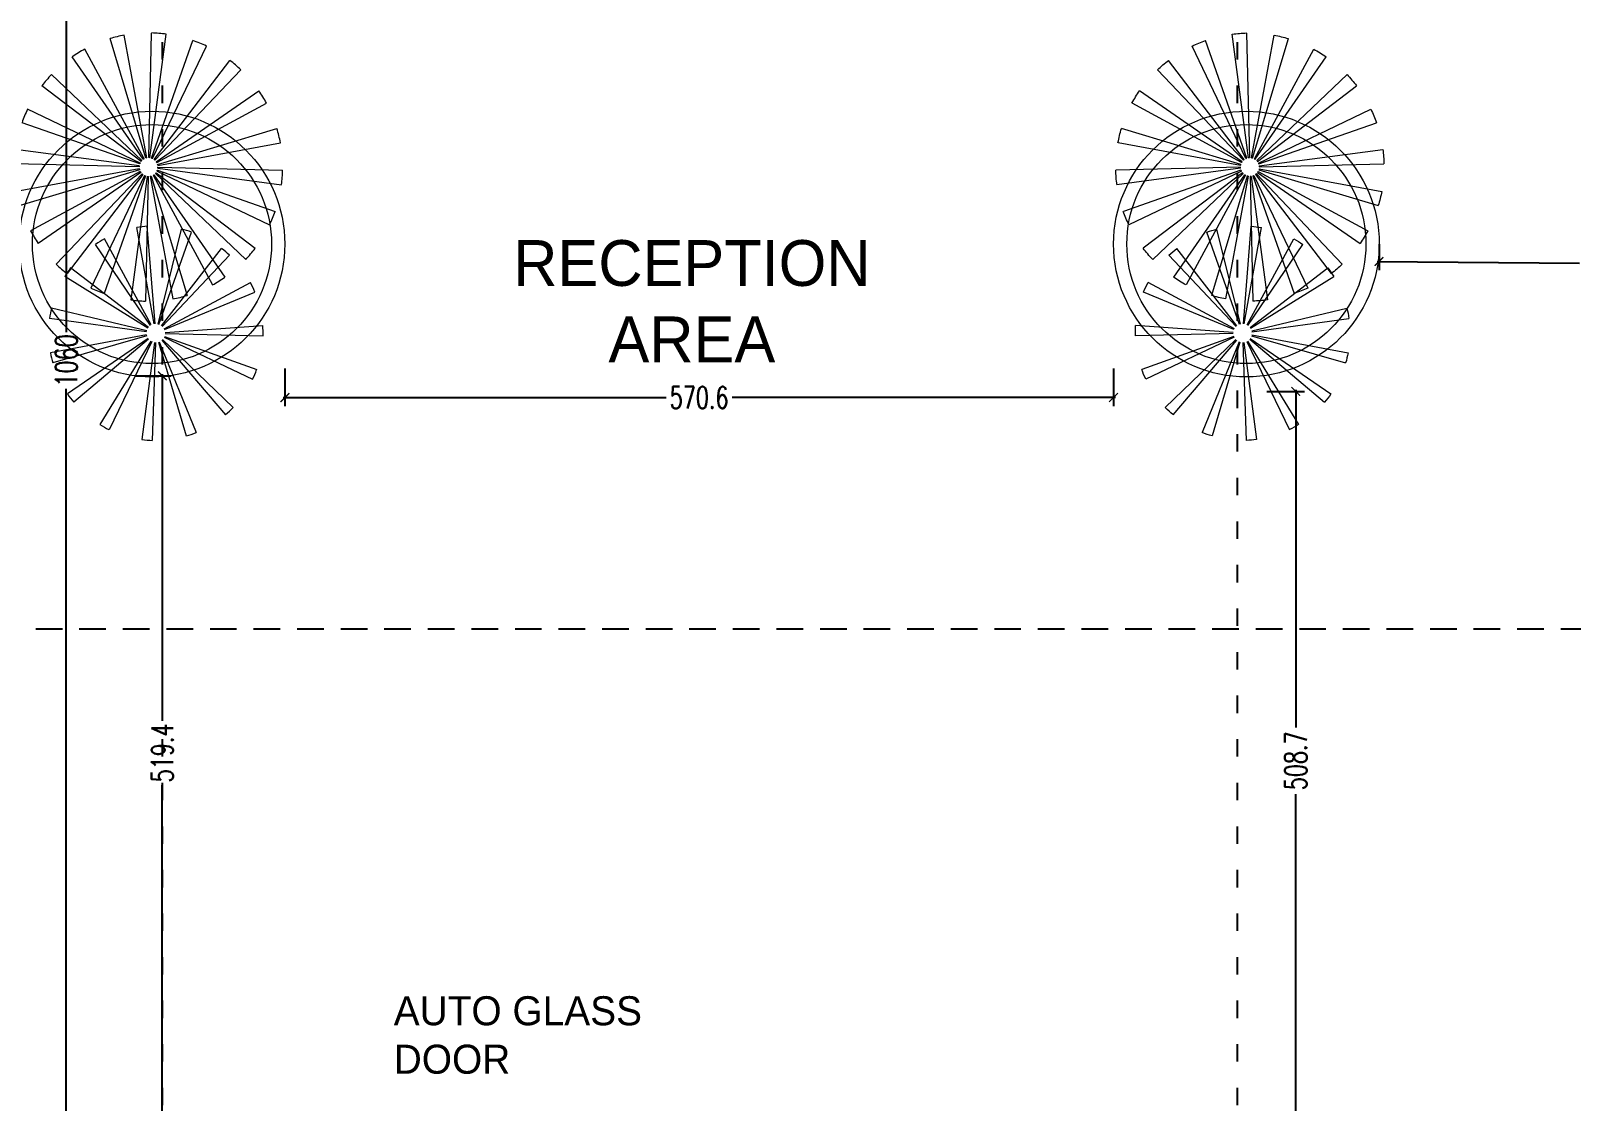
# Model space of a CAD drawing. Header units: centimetres. Extents: x -3207095 to 15275363, y -32656 to 4798027.
# Drawn here: x 683321 to 684382, y 4436887 to 4437624 of the extents above; entities that cross this region are included whole.
import ezdxf

# ---------------------------------------------------------------- set-up
doc = ezdxf.new("R2010")
doc.units = ezdxf.units.CM
doc.linetypes.add('ACAD_ISO03W100', pattern=[30, 12, -18])
doc.linetypes.add('DUZ', pattern=[500, 500])
doc.layers.get('0').update_dxf_attribs({"color": 1, "linetype": 'DUZ'})
doc.layers.add('DIM', color=1, linetype='DUZ')
doc.layers.add('Fix & Furniture', color=144, linetype='Continuous', lineweight=13)
doc.layers.add('Text & Arrow', color=11, linetype='Continuous', lineweight=13)
doc.styles.add('DIM', font='ROMANSTW.SHX', dxfattribs={"width": 0.7})
doc.dimstyles.new('1_100', dxfattribs={"dimtxt": 15, "dimasz": 6, "dimexe": 6, "dimexo": 0, "dimgap": 2, "dimtad": 0, "dimdec": 1, "dimzin": 11, "dimdsep": 46, "dimtxsty": 'DIM', "dimblk": 'ARCHTICK', "dimcen": 3, "dimdle": 1.25, "dimclrt": 2, "dimadec": 0, "dimazin": 0, "dimtfac": 1.25, "dimtdec": 1, "dimtix": 1, "dimtofl": 0, "dimtmove": 1, "dimatfit": 3, "dimldrblk": 'ARCHTICK', "dimfxl": 20, "dimfxlon": 1, "dimtolj": 1, "dimtzin": 0, "dimarcsym": 0})

# ---------------------------------------------------------------- blocks, each defined once
blk = doc.blocks.new('_ArchTick')
at = {"color": 0, "linetype": 'ByBlock', "const_width": 0.15}
blk.add_lwpolyline([(-0.5, -0.5), (0.5, 0.5)], dxfattribs=at)
blk = doc.blocks.new('*D5564')
at = {"layer": 'Defpoints', "color": 0, "linetype": 'Continuous', "lineweight": 5, "transparency": 16777216}
for p in [(683365.7, 4437926.9), (683345.7, 4436866.9), (683365.7, 4436866.9)]:
    blk.add_point(p, dxfattribs=at)
at = {"layer": 'DIM', "color": 0, "linetype": 'Continuous', "lineweight": -2, "transparency": 16777216}
for p, q in [((683365.7, 4437926.9), (683339.7, 4437926.9)), ((683345.7, 4437928.2), (683345.7, 4437416.4)), ((683345.7, 4436865.7), (683345.7, 4437377.4)), ((683365.7, 4436866.9), (683339.7, 4436866.9))]:
    blk.add_line(p, q, dxfattribs=at)
at = {"layer": 'DIM', "color": 0, "linetype": 'Continuous', "lineweight": -2, "transparency": 16777216, "xscale": 6, "yscale": 6, "zscale": 6}
for p, rotation in [((683345.7, 4437926.9), 90), ((683345.7, 4436866.9), 270)]:
    blk.add_blockref('_ArchTick', p, dxfattribs=dict(at, rotation=rotation))
at = {"layer": 'DIM', "color": 2, "linetype": 'Continuous', "lineweight": 5, "transparency": 16777216, "insert": (683345.7, 4437396.9), "char_height": 15, "attachment_point": 5, "rotation": 90, "style": 'DIM'}
blk.add_mtext('\\A1;1060', dxfattribs=at)
blk = doc.blocks.new('*D5711')
at = {"layer": 'Defpoints', "color": 0, "linetype": 'Continuous', "lineweight": 5, "transparency": 16777216}
for p in [(0, 4437573.7), (-26.4, 4437528.7), (690996.9, 4437528.7)]:
    blk.add_point(p, dxfattribs=at)
at = {"layer": 'DIM', "color": 0, "linetype": 'Continuous', "lineweight": -2, "transparency": 16777216}
for p, q in [((-6.4, 4437573.7), (-32.4, 4437573.7)), ((-26.4, 4437575), (-26.4, 4437561.7)), ((-26.4, 4437527.5), (-26.4, 4437540.7)), ((-6.4, 4437528.7), (-32.4, 4437528.7))]:
    blk.add_line(p, q, dxfattribs=at)
at = {"layer": 'DIM', "color": 0, "linetype": 'Continuous', "lineweight": -2, "transparency": 16777216, "xscale": 6, "yscale": 6, "zscale": 6}
for p, rotation in [((-26.4, 4437573.7), 90), ((-26.4, 4437528.7), 270)]:
    blk.add_blockref('_ArchTick', p, dxfattribs=dict(at, rotation=rotation))
at = {"layer": 'DIM', "color": 2, "linetype": 'Continuous', "lineweight": 5, "transparency": 16777216, "insert": (-26.4, 4437551.2), "char_height": 15, "attachment_point": 5, "rotation": 90, "style": 'DIM'}
blk.add_mtext('\\A1;45', dxfattribs=at)
blk = doc.blocks.new('safgsdghsdh')
at = {"layer": 'Fix & Furniture'}
for p, q in [((28544.84, -966.17), (28536.48, -945.63)), ((28545.03, -966.1), (28538.72, -944.85)), ((28545.71, -966.02), (28546.43, -943.85)), ((28545.91, -966.03), (28548.79, -944.04)), ((28546.56, -966.23), (28556.24, -946.27)), ((28546.74, -966.33), (28558.32, -947.41)), ((28544.11, -966.67), (28528.12, -951.3)), ((28544.26, -966.53), (28529.84, -949.67)), ((28547.26, -966.77), (28564.22, -952.48)), ((28547.38, -966.94), (28565.65, -954.36)), ((28543.72, -967.23), (28523.7, -957.7)), ((28543.64, -967.42), (28522.78, -959.88)), ((28547.68, -967.55), (28568.98, -961.39)), ((28547.72, -967.75), (28569.53, -963.69)), ((28543.52, -968.08), (28521.34, -967.52)), ((28543.52, -968.29), (28521.4, -969.89)), ((28543.68, -968.95), (28523.19, -977.46)), ((28543.77, -969.14), (28524.21, -979.59)), ((28544.18, -969.68), (28528.93, -985.78)), ((28544.33, -969.81), (28530.72, -987.32)), ((28544.93, -970.14), (28537.55, -991.05)), ((28545.13, -970.2), (28539.81, -991.73)), ((28546.65, -970), (28557.25, -989.48)), ((28546.83, -969.9), (28559.27, -988.25)), ((28547.32, -969.43), (28564.93, -982.91)), ((28547.44, -969.26), (28566.27, -980.97)), ((28547.7, -968.63), (28569.27, -973.79)), ((28547.74, -968.43), (28569.71, -971.47)), ((28545.81, -970.25), (28547.56, -992.36)), ((28546.01, -970.23), (28549.91, -992.06)), ((28546.67, -1003.74), (28538.56, -976.68)), ((28546.9, -1003.68), (28541.78, -975.9)), ((28547.33, -1003.65), (28547.98, -975.41)), ((28547.56, -1003.66), (28551.28, -975.66)), ((28547.99, -1003.77), (28557.33, -977.11)), ((28546.27, -1003.9), (28532.82, -979.07)), ((28548.2, -1003.85), (28560.39, -978.37)), ((28546.07, -1004.02), (28530, -980.8)), ((28548.57, -1004.08), (28565.69, -981.62)), ((28548.75, -1004.23), (28568.21, -983.76)), ((28545.59, -1004.49), (28523.12, -987.37)), ((28545.74, -1004.31), (28525.27, -984.85)), ((28549.04, -1004.56), (28572.26, -988.49)), ((28545.36, -1004.86), (28519.88, -992.67)), ((28549.16, -1004.76), (28573.99, -991.31)), ((28545.27, -1005.07), (28518.62, -995.73)), ((28549.32, -1005.16), (28576.38, -997.05)), ((28549.38, -1005.39), (28577.16, -1000.27)), ((28545.15, -1005.73), (28516.92, -1005.08)), ((28545.17, -1005.5), (28517.17, -1001.78)), ((28545.19, -1006.16), (28517.41, -1011.28)), ((28545.24, -1006.39), (28518.19, -1014.5)), ((28545.41, -1006.79), (28520.58, -1020.24)), ((28545.53, -1006.99), (28522.31, -1023.06)), ((28545.82, -1007.32), (28526.35, -1027.79)), ((28545.99, -1007.47), (28528.87, -1029.94)), ((28546.36, -1007.7), (28534.18, -1033.18)), ((28546.58, -1007.79), (28537.24, -1034.44)), ((28547, -1007.89), (28543.29, -1035.89)), ((28547.24, -1007.91), (28546.59, -1036.14)), ((28547.67, -1007.87), (28552.79, -1035.65)), ((28547.9, -1007.82), (28556.01, -1034.87)), ((28548.3, -1007.65), (28561.75, -1032.48)), ((28548.5, -1007.53), (28564.57, -1030.75)), ((28548.83, -1007.24), (28569.3, -1026.71)), ((28548.98, -1007.07), (28571.44, -1024.19)), ((28549.21, -1006.69), (28574.69, -1018.88)), ((28549.29, -1006.48), (28575.95, -1015.82)), ((28549.4, -1006.06), (28577.4, -1009.77)), ((28549.41, -1005.82), (28577.65, -1006.47))]:
    blk.add_line(p, q, dxfattribs=at)
for centre, radius, start, end in [((28545.64, -968.14), 24.3, 106.5503, 112.128), ((28545.64, -968.14), 24.3, 82.5503, 88.128), ((28545.64, -968.14), 24.3, 58.5503, 64.128), ((28545.64, -968.14), 24.3, 130.5503, 136.128), ((28545.64, -968.14), 24.3, 34.5503, 40.128), ((28545.64, -968.14), 24.3, 154.5503, 160.128), ((28545.64, -968.14), 24.3, 10.5503, 16.128), ((28545.64, -968.14), 24.3, 178.5503, 184.128), ((28545.64, -968.14), 24.3, 346.5503, 352.128), ((28547.28, -1005.78), 30.38, 100.4447, 106.6914), ((28547.28, -1005.78), 30.38, 82.4447, 88.6914), ((28547.28, -1005.78), 30.38, 64.4447, 70.6914), ((28545.64, -968.14), 24.3, 202.5503, 208.128), ((28547.28, -1005.78), 30.38, 118.4447, 124.6914), ((28545.64, -968.14), 24.3, 322.5503, 328.128), ((28547.28, -1005.78), 30.38, 46.4447, 52.6914), ((28547.28, -1005.78), 30.38, 136.4447, 142.6914), ((28545.64, -968.14), 24.3, 226.5503, 232.128), ((28545.64, -968.14), 24.3, 250.5503, 256.128), ((28545.64, -968.14), 24.3, 298.5503, 304.128), ((28547.28, -1005.78), 30.38, 28.4447, 34.6914), ((28547.28, -1005.78), 30.38, 154.4447, 160.6914), ((28545.64, -968.14), 24.3, 274.5503, 280.128), ((28547.28, -1005.78), 30.38, 10.4447, 16.6914), ((28547.28, -1005.78), 30.38, 172.4447, 178.6914), ((28547.28, -1005.78), 2.13, 154.4447, 160.6914), ((28547.28, -1005.78), 2.13, 136.4447, 142.6914), ((28547.28, -1005.78), 2.13, 118.4447, 124.6914), ((28547.28, -1005.78), 2.13, 100.4447, 106.6914), ((28547.28, -1005.78), 2.13, 82.4447, 88.6914), ((28547.28, -1005.78), 2.13, 64.4447, 70.6914), ((28547.28, -1005.78), 2.13, 46.4447, 52.6914), ((28547.28, -1005.78), 2.13, 28.4447, 34.6914), ((28547.28, -1005.78), 2.13, 172.4447, 178.6914), ((28547.28, -1005.78), 2.13, 190.4447, 196.6914), ((28547.28, -1005.78), 2.13, 208.4447, 214.6914), ((28547.28, -1005.78), 2.13, 226.4447, 232.6914), ((28547.28, -1005.78), 2.13, 244.4447, 250.6914), ((28547.28, -1005.78), 2.13, 262.4447, 268.6914), ((28547.28, -1005.78), 2.13, 280.4447, 286.6914), ((28547.28, -1005.78), 2.13, 298.4447, 304.6914), ((28547.28, -1005.78), 2.13, 316.4447, 322.6914), ((28547.28, -1005.78), 2.13, 334.4447, 340.6914), ((28547.28, -1005.78), 2.13, 10.4447, 16.6914), ((28547.28, -1005.78), 2.13, 352.4447, 358.6914), ((28547.28, -1005.78), 30.38, 352.4447, 358.6914), ((28547.28, -1005.78), 30.38, 190.4447, 196.6914), ((28547.28, -1005.78), 30.38, 334.4447, 340.6914), ((28547.28, -1005.78), 30.38, 208.4447, 214.6914), ((28547.28, -1005.78), 30.38, 316.4447, 322.6914), ((28547.28, -1005.78), 30.38, 226.4447, 232.6914), ((28547.28, -1005.78), 30.38, 298.4447, 304.6914), ((28547.28, -1005.78), 30.38, 244.4447, 250.6914), ((28547.28, -1005.78), 30.38, 262.4447, 268.6914), ((28547.28, -1005.78), 30.38, 280.4447, 286.6914)]:
    blk.add_arc(centre, radius, start, end, dxfattribs=at)
blk = doc.blocks.new('*D5916')
at = {"layer": 'Defpoints', "color": 0, "linetype": 'Continuous', "lineweight": 5, "transparency": 16777216}
for p in [(683496.2, 4437477.1), (684066.7, 4437477.1), (684066.7, 4437371.4)]:
    blk.add_point(p, dxfattribs=at)
at = {"layer": 'DIM', "color": 0, "linetype": 'Continuous', "lineweight": -2, "transparency": 16777216}
for p, q in [((683496.2, 4437391.4), (683496.2, 4437365.4)), ((684066.7, 4437391.4), (684066.7, 4437365.4)), ((683494.9, 4437371.4), (683758.7, 4437371.4)), ((684068, 4437371.4), (683804.2, 4437371.4))]:
    blk.add_line(p, q, dxfattribs=at)
at = {"layer": 'DIM', "color": 0, "linetype": 'Continuous', "lineweight": -2, "transparency": 16777216, "xscale": 6, "yscale": 6, "zscale": 6, "rotation": 180}
blk.add_blockref('_ArchTick', (683496.2, 4437371.4), dxfattribs=at)
at = {"layer": 'DIM', "color": 0, "linetype": 'Continuous', "lineweight": -2, "transparency": 16777216, "xscale": 6, "yscale": 6, "zscale": 6}
blk.add_blockref('_ArchTick', (684066.7, 4437371.4), dxfattribs=at)
at = {"layer": 'DIM', "color": 2, "linetype": 'Continuous', "lineweight": 5, "transparency": 16777216, "insert": (683781.4, 4437371.4), "char_height": 15, "attachment_point": 5, "style": 'DIM'}
blk.add_mtext('\\A1;570.6', dxfattribs=at)
blk = doc.blocks.new('*D5918')
at = {"layer": 'Defpoints', "color": 0, "linetype": 'Continuous', "lineweight": 5, "transparency": 16777216}
for p in [(684249.6, 4437477.1), (684569.3, 4437474.2), (684569.2, 4437462.3)]:
    blk.add_point(p, dxfattribs=at)
at = {"layer": 'DIM', "color": 0, "linetype": 'Continuous', "lineweight": -2, "transparency": 16777216}
for p, q in [((684249.6, 4437477.1), (684249.5, 4437459.1)), ((684569.3, 4437474.2), (684569.2, 4437456.3)), ((684248.3, 4437465.1), (684387.4, 4437463.9)), ((684570.5, 4437462.3), (684431.4, 4437463.5))]:
    blk.add_line(p, q, dxfattribs=at)
at = {"layer": 'DIM', "color": 0, "linetype": 'Continuous', "lineweight": -2, "transparency": 16777216, "xscale": 6, "yscale": 6, "zscale": 6}
for p, rotation in [((684249.5, 4437465.1), 179.4922722337035), ((684569.2, 4437462.3), 359.4922722337034)]:
    blk.add_blockref('_ArchTick', p, dxfattribs=dict(at, rotation=rotation))
at = {"layer": 'DIM', "color": 2, "linetype": 'Continuous', "lineweight": 5, "transparency": 16777216, "insert": (684409.4, 4437463.7), "char_height": 15, "attachment_point": 5, "rotation": 359.4923, "style": 'DIM'}
blk.add_mtext('\\A1;319.7', dxfattribs=at)
blk = doc.blocks.new('*D5919')
at = {"layer": 'Defpoints', "color": 0, "linetype": 'Continuous', "lineweight": 5, "transparency": 16777216}
for p in [(684156.9, 4437375.6), (684156.9, 4436866.9), (684192.2, 4436866.9)]:
    blk.add_point(p, dxfattribs=at)
at = {"layer": 'DIM', "color": 0, "linetype": 'Continuous', "lineweight": -2, "transparency": 16777216}
for p, q in [((684172.2, 4437375.6), (684198.2, 4437375.6)), ((684192.2, 4437376.8), (684192.2, 4437144.3)), ((684192.2, 4436865.7), (684192.2, 4437098.3)), ((684172.2, 4436866.9), (684198.2, 4436866.9))]:
    blk.add_line(p, q, dxfattribs=at)
at = {"layer": 'DIM', "color": 0, "linetype": 'Continuous', "lineweight": -2, "transparency": 16777216, "xscale": 6, "yscale": 6, "zscale": 6}
for p, rotation in [((684192.2, 4437375.6), 90), ((684192.2, 4436866.9), 270)]:
    blk.add_blockref('_ArchTick', p, dxfattribs=dict(at, rotation=rotation))
at = {"layer": 'DIM', "color": 2, "linetype": 'Continuous', "lineweight": 5, "transparency": 16777216, "insert": (684192.2, 4437121.3), "char_height": 15, "attachment_point": 5, "rotation": 90, "style": 'DIM'}
blk.add_mtext('\\A1;508.7', dxfattribs=at)
blk = doc.blocks.new('*D5920')
at = {"layer": 'Defpoints', "color": 0, "linetype": 'Continuous', "lineweight": 5, "transparency": 16777216}
for p in [(683393.1, 4437386.4), (683393.1, 4436866.9), (683411.8, 4436866.9)]:
    blk.add_point(p, dxfattribs=at)
at = {"layer": 'DIM', "color": 0, "linetype": 'Continuous', "lineweight": -2, "transparency": 16777216}
for p, q in [((683393.1, 4437386.4), (683417.8, 4437386.4)), ((683411.8, 4437387.6), (683411.8, 4437148.9)), ((683411.8, 4436865.7), (683411.8, 4437104.4)), ((683393.1, 4436866.9), (683417.8, 4436866.9))]:
    blk.add_line(p, q, dxfattribs=at)
at = {"layer": 'DIM', "color": 0, "linetype": 'Continuous', "lineweight": -2, "transparency": 16777216, "xscale": 6, "yscale": 6, "zscale": 6}
for p, rotation in [((683411.8, 4437386.4), 90), ((683411.8, 4436866.9), 270)]:
    blk.add_blockref('_ArchTick', p, dxfattribs=dict(at, rotation=rotation))
at = {"layer": 'DIM', "color": 2, "linetype": 'Continuous', "lineweight": 5, "transparency": 16777216, "insert": (683411.8, 4437126.7), "char_height": 15, "attachment_point": 5, "rotation": 90, "style": 'DIM'}
blk.add_mtext('\\A1;519.4', dxfattribs=at)

msp = doc.modelspace()

# ---------------------------------------------------------------- linework, layer by layer
at = {"color": 232, "linetype": 'ACAD_ISO03W100'}
for p, q in [((683411.79, 4439926.16), (683411.79, 4436667.31)), ((684151.79, 4439926.16), (684151.79, 4436667.31)), ((685862.98, 4437211.93), (681754.42, 4437211.93)), ((686126.64, 4437211.93), (682018.08, 4437211.93))]:
    msp.add_line(p, q, dxfattribs=at)
at = {"layer": 'Fix & Furniture', "ltscale": 0.02}
for centre, radius in [((683404.71, 4437477.07), 91.44), ((684158.17, 4437477.07), 91.44), ((683404.71, 4437477.07), 82.3), ((684158.17, 4437477.07), 82.3)]:
    msp.add_circle(centre, radius, dxfattribs=at)

# ---------------------------------------------------------------- block references
at = {"layer": 'Fix & Furniture', "yscale": 3.03879854176073, "zscale": 3.03879854176073, "rotation": 180}
for p, xscale in [((770151.76, 4434473.74), 3.03879854176073), ((597411.13, 4434473.74), -3.03879854176073)]:
    msp.add_blockref('safgsdghsdh', p, dxfattribs=dict(at, xscale=xscale))

# ---------------------------------------------------------------- texts
at = {"insert": (683571.14, 4436959.19), "char_height": 20, "attachment_point": 1}
msp.add_mtext_dynamic_manual_height_columns('{\\fCentury Gothic|b0|i0|c0|p34;\\C7;AUTO GLASS DOOR}', width=175.9451, gutter_width=12.5, heights=[0], dxfattribs=at)
at = {"layer": 'Text & Arrow', "insert": (683506.54, 4437395.67), "char_height": 31.5389, "attachment_point": 7}
msp.add_mtext_dynamic_manual_height_columns('\\pxqc;RECEPTION ^JAREA', width=539.7406, gutter_width=3.5, heights=[119.04], dxfattribs=at)

# ---------------------------------------------------------------- dimensions: what is measured, and where the dimension line sits
at = {"layer": 'DIM', "linetype": 'Continuous', "lineweight": 5}
for base, p1, p2, picture, middle in [((683345.71, 4436866.93), (683365.71, 4437926.93), (683365.71, 4436866.93), '*D5564', (683345.71, 4437396.93)), ((-26.4, 4437528.74), (0, 4437573.74), (690996.93, 4437528.74), '*D5711', (-26.4, 4437551.24))]:
    dim = msp.add_linear_dim(base=base, p1=p1, p2=p2, angle=90, dimstyle='1_100', dxfattribs=at)
    dim.commit()
    dim.dimension.update_dxf_attribs({"geometry": picture, "text_midpoint": middle})
for p1, p2, distance, picture, middle in [((683496.15, 4437477.07), (684066.73, 4437477.07), -105.67, '*D5916', (683781.44, 4437371.4)), ((684249.61, 4437477.07), (684569.33, 4437474.24), -11.95, '*D5918', (684409.37, 4437463.71)), ((683393.09, 4437386.37), (683393.09, 4436866.93), 18.71, '*D5920', (683411.79, 4437126.65)), ((684156.88, 4437375.59), (684156.88, 4436866.93), 35.28, '*D5919', (684192.16, 4437121.26))]:
    dim = msp.add_aligned_dim(p1=p1, p2=p2, distance=distance, dimstyle='1_100', dxfattribs=at)
    dim.commit()
    dim.dimension.update_dxf_attribs({"geometry": picture, "text_midpoint": middle})

doc.saveas('drawing.dxf')
